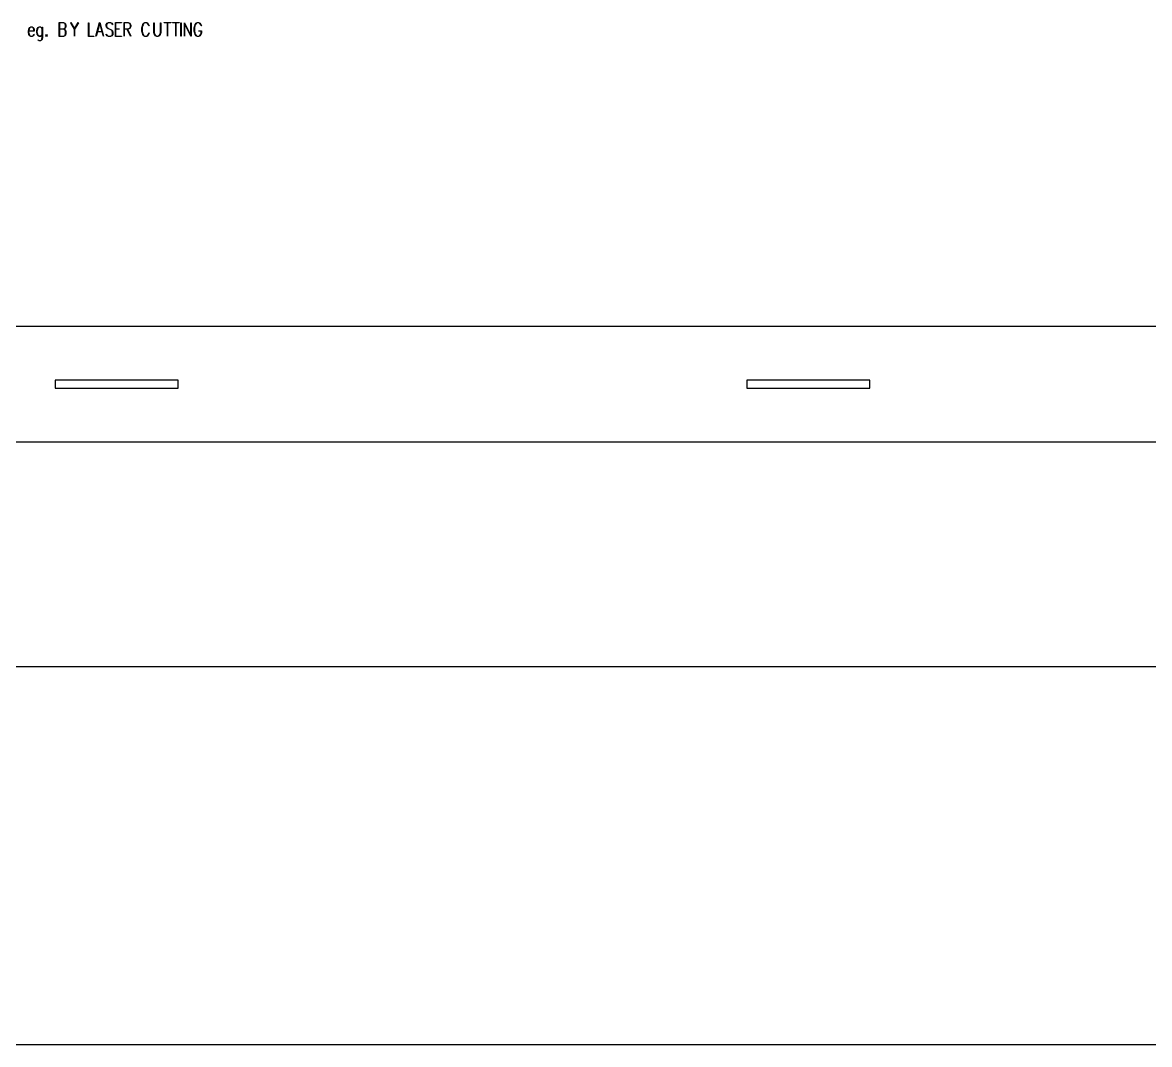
# Model space of a CAD drawing. Header units: millimetres. Extents: x 0 to 2440, y 0 to 1220.
# Drawn here: x 1558.4 to 1851.6, y 0 to 265.9 of the extents above; entities that cross this region are included whole.
import ezdxf

# ---------------------------------------------------------------- set-up
doc = ezdxf.new("R2010")
doc.units = ezdxf.units.MM

msp = doc.modelspace()

# ---------------------------------------------------------------- linework, layer by layer
at = {"color": 7, "linetype": 'Continuous'}
for p, q in [((2370.47, 186.81), (375.02, 186.81)), ((1598.86, 172.86), (1566.86, 172.86)), ((1566.86, 172.86), (1566.86, 170.76)), ((1566.86, 170.76), (1598.86, 170.76)), ((1598.86, 170.76), (1598.86, 172.86)), ((1778.86, 172.86), (1746.85, 172.86)), ((1746.85, 172.86), (1746.85, 170.76)), ((1746.85, 170.76), (1778.86, 170.76)), ((1778.86, 170.76), (1778.86, 172.86)), ((375.02, 156.81), (2370.47, 156.81)), ((1229.35, 98.38), (2395.47, 98.38)), ((0, 0), (2440, 0))]:
    msp.add_line(p, q, dxfattribs=at)
at = {"color": 7, "linetype": 'Continuous', "flags": 128}
for points in [[(1561.4, 263.64), (1559.94, 263.64), (1559.94, 263.64), (1559.94, 263.35), (1559.94, 263.35), (1560.06, 262.85), (1560.06, 262.85), (1560.3, 262.53), (1560.3, 262.53), (1560.53, 262.37), (1560.53, 262.37), (1560.88, 262.37), (1560.88, 262.37), (1561.11, 262.53), (1561.11, 262.53), (1561.35, 262.86), (1561.35, 262.86), (1561.39, 262.81), (1561.39, 262.81), (1561.14, 262.46), (1561.14, 262.46), (1560.89, 262.29), (1560.89, 262.29), (1560.52, 262.29), (1560.52, 262.29), (1560.26, 262.46), (1560.26, 262.46), (1560.01, 262.81), (1560.01, 262.81), (1559.89, 263.34), (1559.89, 263.34), (1559.89, 263.68), (1559.89, 263.68), (1560.01, 264.2), (1560.01, 264.2), (1560.26, 264.56), (1560.26, 264.56), (1560.52, 264.73), (1560.52, 264.73), (1560.89, 264.73), (1560.89, 264.73), (1561.14, 264.56), (1561.14, 264.56), (1561.27, 264.38), (1561.27, 264.38), (1561.4, 264.03), (1561.4, 264.03), (1561.4, 263.64)], [(1561.34, 263.72), (1561.34, 264), (1561.34, 264), (1561.22, 264.32), (1561.22, 264.32), (1561.11, 264.48), (1561.11, 264.48), (1560.88, 264.65), (1560.88, 264.65), (1560.53, 264.65), (1560.53, 264.65), (1560.3, 264.48), (1560.3, 264.48), (1560.06, 264.16), (1560.06, 264.16), (1559.95, 263.72), (1559.95, 263.72), (1561.34, 263.72)], [(1563.57, 262.01), (1563.44, 261.5), (1563.44, 261.5), (1563.31, 261.31), (1563.31, 261.31), (1563.06, 261.14), (1563.06, 261.14), (1562.69, 261.14), (1562.69, 261.14), (1562.44, 261.31), (1562.44, 261.31), (1562.46, 261.38), (1562.46, 261.38), (1562.7, 261.22), (1562.7, 261.22), (1563.05, 261.22), (1563.05, 261.22), (1563.28, 261.38), (1563.28, 261.38), (1563.39, 261.53), (1563.39, 261.53), (1563.51, 262.02), (1563.51, 262.02), (1563.51, 262.76), (1563.51, 262.76), (1563.31, 262.48), (1563.31, 262.48), (1563.06, 262.32), (1563.06, 262.32), (1562.69, 262.32), (1562.69, 262.32), (1562.43, 262.48), (1562.43, 262.48), (1562.18, 262.83), (1562.18, 262.83), (1562.06, 263.35), (1562.06, 263.35), (1562.06, 263.69), (1562.06, 263.69), (1562.18, 264.21), (1562.18, 264.21), (1562.43, 264.56), (1562.43, 264.56), (1562.69, 264.73), (1562.69, 264.73), (1563.06, 264.73), (1563.06, 264.73), (1563.31, 264.56), (1563.31, 264.56), (1563.51, 264.28), (1563.51, 264.28), (1563.51, 264.69), (1563.51, 264.69), (1563.57, 264.69), (1563.57, 264.69), (1563.57, 262.01)], [(1563.51, 262.86), (1563.51, 264.17), (1563.51, 264.17), (1563.28, 264.48), (1563.28, 264.48), (1563.05, 264.65), (1563.05, 264.65), (1562.7, 264.65), (1562.7, 264.65), (1562.47, 264.48), (1562.47, 264.48), (1562.23, 264.16), (1562.23, 264.16), (1562.12, 263.67), (1562.12, 263.67), (1562.12, 263.35), (1562.12, 263.35), (1562.23, 262.86), (1562.23, 262.86), (1562.47, 262.54), (1562.47, 262.54), (1562.7, 262.38), (1562.7, 262.38), (1563.05, 262.38), (1563.05, 262.38), (1563.28, 262.54), (1563.28, 262.54), (1563.51, 262.86)], [(1569.64, 262.99), (1569.52, 262.64), (1569.52, 262.64), (1569.39, 262.46), (1569.39, 262.46), (1569.02, 262.29), (1569.02, 262.29), (1567.9, 262.29), (1567.9, 262.29), (1567.9, 265.88), (1567.9, 265.88), (1569.02, 265.88), (1569.02, 265.88), (1569.39, 265.71), (1569.39, 265.71), (1569.52, 265.53), (1569.52, 265.53), (1569.64, 265.18), (1569.64, 265.18), (1569.64, 264.83), (1569.64, 264.83), (1569.52, 264.48), (1569.52, 264.48), (1569.39, 264.3), (1569.39, 264.3), (1569.1, 264.17), (1569.1, 264.17), (1569.39, 264.04), (1569.39, 264.04), (1569.52, 263.86), (1569.52, 263.86), (1569.64, 263.51), (1569.64, 263.51), (1569.64, 262.99)], [(1569.59, 264.86), (1569.59, 265.18), (1569.59, 265.18), (1569.47, 265.5), (1569.47, 265.5), (1569.36, 265.66), (1569.36, 265.66), (1569.01, 265.82), (1569.01, 265.82), (1567.95, 265.82), (1567.95, 265.82), (1567.95, 264.22), (1567.95, 264.22), (1569.01, 264.22), (1569.01, 264.22), (1569.36, 264.38), (1569.36, 264.38), (1569.47, 264.54), (1569.47, 264.54), (1569.59, 264.86)], [(1569.59, 263.02), (1569.59, 263.5), (1569.59, 263.5), (1569.47, 263.82), (1569.47, 263.82), (1569.36, 263.98), (1569.36, 263.98), (1569.01, 264.14), (1569.01, 264.14), (1567.95, 264.14), (1567.95, 264.14), (1567.95, 262.38), (1567.95, 262.38), (1569.01, 262.38), (1569.01, 262.38), (1569.36, 262.54), (1569.36, 262.54), (1569.47, 262.7), (1569.47, 262.7), (1569.59, 263.02)], [(1572.89, 265.83), (1571.93, 264.17), (1571.93, 264.17), (1571.93, 262.34), (1571.93, 262.34), (1571.88, 262.34), (1571.88, 262.34), (1571.88, 264.17), (1571.88, 264.17), (1570.92, 265.83), (1570.92, 265.83), (1570.96, 265.88), (1570.96, 265.88), (1571.9, 264.24), (1571.9, 264.24), (1572.85, 265.88), (1572.85, 265.88), (1572.89, 265.83)], [(1576.92, 262.29), (1575.56, 262.29), (1575.56, 262.29), (1575.56, 265.84), (1575.56, 265.84), (1575.62, 265.84), (1575.62, 265.84), (1575.62, 262.37), (1575.62, 262.37), (1576.92, 262.37), (1576.92, 262.37), (1576.92, 262.29)], [(1579.45, 262.36), (1579.41, 262.34), (1579.41, 262.34), (1579.09, 263.48), (1579.09, 263.48), (1577.84, 263.48), (1577.84, 263.48), (1577.52, 262.34), (1577.52, 262.34), (1577.47, 262.36), (1577.47, 262.36), (1578.44, 265.88), (1578.44, 265.88), (1578.48, 265.88), (1578.48, 265.88), (1579.45, 262.36)], [(1579.07, 263.55), (1578.46, 265.74), (1578.46, 265.74), (1577.86, 263.55), (1577.86, 263.55), (1579.07, 263.55)], [(1581.87, 262.81), (1581.62, 262.46), (1581.62, 262.46), (1581.24, 262.29), (1581.24, 262.29), (1580.75, 262.29), (1580.75, 262.29), (1580.38, 262.46), (1580.38, 262.46), (1580.13, 262.8), (1580.13, 262.8), (1580.17, 262.86), (1580.17, 262.86), (1580.41, 262.53), (1580.41, 262.53), (1580.76, 262.37), (1580.76, 262.37), (1581.24, 262.37), (1581.24, 262.37), (1581.59, 262.53), (1581.59, 262.53), (1581.82, 262.85), (1581.82, 262.85), (1581.82, 263.32), (1581.82, 263.32), (1581.7, 263.64), (1581.7, 263.64), (1581.59, 263.8), (1581.59, 263.8), (1581.35, 263.97), (1581.35, 263.97), (1580.63, 264.3), (1580.63, 264.3), (1580.38, 264.47), (1580.38, 264.47), (1580.25, 264.65), (1580.25, 264.65), (1580.12, 265), (1580.12, 265), (1580.12, 265.36), (1580.12, 265.36), (1580.38, 265.71), (1580.38, 265.71), (1580.75, 265.88), (1580.75, 265.88), (1581.24, 265.88), (1581.24, 265.88), (1581.62, 265.71), (1581.62, 265.71), (1581.87, 265.37), (1581.87, 265.37), (1581.82, 265.31), (1581.82, 265.31), (1581.59, 265.64), (1581.59, 265.64), (1581.24, 265.81), (1581.24, 265.81), (1580.76, 265.81), (1580.76, 265.81), (1580.41, 265.64), (1580.41, 265.64), (1580.18, 265.33), (1580.18, 265.33), (1580.18, 265.02), (1580.18, 265.02), (1580.3, 264.7), (1580.3, 264.7), (1580.41, 264.54), (1580.41, 264.54), (1580.65, 264.37), (1580.65, 264.37), (1581.37, 264.04), (1581.37, 264.04), (1581.62, 263.87), (1581.62, 263.87), (1581.75, 263.69), (1581.75, 263.69), (1581.87, 263.34), (1581.87, 263.34), (1581.87, 262.81)], [(1584.12, 262.29), (1582.52, 262.29), (1582.52, 262.29), (1582.52, 265.88), (1582.52, 265.88), (1584.12, 265.88), (1584.12, 265.88), (1584.12, 265.81), (1584.12, 265.81), (1582.57, 265.81), (1582.57, 265.81), (1582.57, 264.21), (1582.57, 264.21), (1583.51, 264.21), (1583.51, 264.21), (1583.51, 264.13), (1583.51, 264.13), (1582.57, 264.13), (1582.57, 264.13), (1582.57, 262.37), (1582.57, 262.37), (1584.12, 262.37), (1584.12, 262.37), (1584.12, 262.29)], [(1586.52, 264.84), (1586.4, 264.49), (1586.4, 264.49), (1586.27, 264.31), (1586.27, 264.31), (1585.89, 264.14), (1585.89, 264.14), (1585.7, 264.14), (1585.7, 264.14), (1586.52, 262.37), (1586.52, 262.37), (1586.47, 262.34), (1586.47, 262.34), (1585.64, 264.14), (1585.64, 264.14), (1584.83, 264.14), (1584.83, 264.14), (1584.83, 262.34), (1584.83, 262.34), (1584.78, 262.34), (1584.78, 262.34), (1584.78, 265.88), (1584.78, 265.88), (1585.89, 265.88), (1585.89, 265.88), (1586.27, 265.71), (1586.27, 265.71), (1586.4, 265.54), (1586.4, 265.54), (1586.52, 265.19), (1586.52, 265.19), (1586.52, 264.84)], [(1586.47, 264.86), (1586.47, 265.18), (1586.47, 265.18), (1586.35, 265.5), (1586.35, 265.5), (1586.24, 265.66), (1586.24, 265.66), (1585.89, 265.82), (1585.89, 265.82), (1584.83, 265.82), (1584.83, 265.82), (1584.83, 264.22), (1584.83, 264.22), (1585.89, 264.22), (1585.89, 264.22), (1586.24, 264.38), (1586.24, 264.38), (1586.35, 264.54), (1586.35, 264.54), (1586.47, 264.86)], [(1591.3, 263.15), (1591.18, 262.81), (1591.18, 262.81), (1590.94, 262.46), (1590.94, 262.46), (1590.68, 262.29), (1590.68, 262.29), (1590.19, 262.29), (1590.19, 262.29), (1589.93, 262.46), (1589.93, 262.46), (1589.68, 262.81), (1589.68, 262.81), (1589.56, 263.15), (1589.56, 263.15), (1589.44, 263.66), (1589.44, 263.66), (1589.44, 264.51), (1589.44, 264.51), (1589.56, 265.02), (1589.56, 265.02), (1589.68, 265.37), (1589.68, 265.37), (1589.93, 265.71), (1589.93, 265.71), (1590.19, 265.88), (1590.19, 265.88), (1590.68, 265.88), (1590.68, 265.88), (1590.94, 265.71), (1590.94, 265.71), (1591.18, 265.37), (1591.18, 265.37), (1591.31, 265.02), (1591.31, 265.02), (1591.26, 264.99), (1591.26, 264.99), (1591.14, 265.32), (1591.14, 265.32), (1590.9, 265.64), (1590.9, 265.64), (1590.67, 265.81), (1590.67, 265.81), (1590.2, 265.81), (1590.2, 265.81), (1589.97, 265.64), (1589.97, 265.64), (1589.73, 265.32), (1589.73, 265.32), (1589.61, 264.99), (1589.61, 264.99), (1589.5, 264.5), (1589.5, 264.5), (1589.5, 263.67), (1589.5, 263.67), (1589.61, 263.18), (1589.61, 263.18), (1589.73, 262.85), (1589.73, 262.85), (1589.97, 262.53), (1589.97, 262.53), (1590.2, 262.37), (1590.2, 262.37), (1590.67, 262.37), (1590.67, 262.37), (1590.9, 262.53), (1590.9, 262.53), (1591.14, 262.85), (1591.14, 262.85), (1591.26, 263.18), (1591.26, 263.18), (1591.31, 263.15)], [(1594.32, 263.32), (1594.2, 262.81), (1594.2, 262.81), (1593.95, 262.46), (1593.95, 262.46), (1593.57, 262.29), (1593.57, 262.29), (1593.32, 262.29), (1593.32, 262.29), (1592.95, 262.46), (1592.95, 262.46), (1592.7, 262.81), (1592.7, 262.81), (1592.57, 263.32), (1592.57, 263.32), (1592.57, 265.84), (1592.57, 265.84), (1592.63, 265.84), (1592.63, 265.84), (1592.63, 263.33), (1592.63, 263.33), (1592.75, 262.84), (1592.75, 262.84), (1592.98, 262.52), (1592.98, 262.52), (1593.33, 262.36), (1593.33, 262.36), (1593.56, 262.36), (1593.56, 262.36), (1593.92, 262.52), (1593.92, 262.52), (1594.15, 262.84), (1594.15, 262.84), (1594.27, 263.33), (1594.27, 263.33), (1594.27, 265.84), (1594.27, 265.84), (1594.32, 265.84), (1594.32, 265.84), (1594.32, 263.32)], [(1596.95, 265.81), (1596.13, 265.81), (1596.13, 265.81), (1596.13, 262.34), (1596.13, 262.34), (1596.08, 262.34), (1596.08, 262.34), (1596.08, 265.81), (1596.08, 265.81), (1595.26, 265.81), (1595.26, 265.81), (1595.26, 265.88), (1595.26, 265.88), (1596.95, 265.88), (1596.95, 265.88), (1596.95, 265.81)], [(1599.12, 265.81), (1598.3, 265.81), (1598.3, 265.81), (1598.3, 262.34), (1598.3, 262.34), (1598.25, 262.34), (1598.25, 262.34), (1598.25, 265.81), (1598.25, 265.81), (1597.43, 265.81), (1597.43, 265.81), (1597.43, 265.88), (1597.43, 265.88), (1599.12, 265.88), (1599.12, 265.88), (1599.12, 265.81)], [(1599.63, 262.34), (1599.57, 262.34), (1599.57, 262.34), (1599.57, 265.84), (1599.57, 265.84), (1599.63, 265.84), (1599.63, 265.84), (1599.63, 262.34)], [(1602.25, 262.34), (1602.19, 262.34), (1602.19, 262.34), (1600.56, 265.71), (1600.56, 265.71), (1600.56, 262.34), (1600.56, 262.34), (1600.5, 262.34), (1600.5, 262.34), (1600.5, 265.84), (1600.5, 265.84), (1600.56, 265.84), (1600.56, 265.84), (1602.2, 262.46), (1602.2, 262.46), (1602.2, 265.84), (1602.2, 265.84), (1602.25, 265.84), (1602.25, 265.84), (1602.25, 262.34)], [(1604.91, 263.16), (1604.79, 262.81), (1604.79, 262.81), (1604.54, 262.46), (1604.54, 262.46), (1604.28, 262.29), (1604.28, 262.29), (1603.79, 262.29), (1603.79, 262.29), (1603.54, 262.46), (1603.54, 262.46), (1603.29, 262.81), (1603.29, 262.81), (1603.17, 263.15), (1603.17, 263.15), (1603.04, 263.66), (1603.04, 263.66), (1603.04, 264.51), (1603.04, 264.51), (1603.17, 265.02), (1603.17, 265.02), (1603.29, 265.37), (1603.29, 265.37), (1603.54, 265.71), (1603.54, 265.71), (1603.79, 265.88), (1603.79, 265.88), (1604.28, 265.88), (1604.28, 265.88), (1604.54, 265.71), (1604.54, 265.71), (1604.79, 265.37), (1604.79, 265.37), (1604.91, 265.02), (1604.91, 265.02), (1604.86, 264.99), (1604.86, 264.99), (1604.74, 265.32), (1604.74, 265.32), (1604.5, 265.64), (1604.5, 265.64), (1604.27, 265.81), (1604.27, 265.81), (1603.8, 265.81), (1603.8, 265.81), (1603.57, 265.64), (1603.57, 265.64), (1603.33, 265.32), (1603.33, 265.32), (1603.21, 264.99), (1603.21, 264.99), (1603.1, 264.5), (1603.1, 264.5), (1603.1, 263.67), (1603.1, 263.67), (1603.21, 263.18), (1603.21, 263.18), (1603.33, 262.85), (1603.33, 262.85), (1603.57, 262.53), (1603.57, 262.53), (1603.8, 262.37), (1603.8, 262.37), (1604.27, 262.37), (1604.27, 262.37), (1604.5, 262.53), (1604.5, 262.53), (1604.74, 262.85), (1604.74, 262.85), (1604.85, 263.17), (1604.85, 263.17), (1604.85, 263.63), (1604.85, 263.63), (1604.28, 263.63), (1604.28, 263.63), (1604.28, 263.71), (1604.28, 263.71), (1604.91, 263.71), (1604.91, 263.71), (1604.91, 263.16)], [(1564.75, 262.51), (1564.59, 262.29), (1564.59, 262.29), (1564.43, 262.51), (1564.43, 262.51), (1564.59, 262.74), (1564.59, 262.74), (1564.75, 262.51)], [(1564.67, 262.51), (1564.59, 262.62), (1564.59, 262.62), (1564.51, 262.51), (1564.51, 262.51), (1564.59, 262.39), (1564.59, 262.39), (1564.67, 262.51)]]:
    msp.add_lwpolyline(points, dxfattribs=at)

doc.saveas('drawing.dxf')
